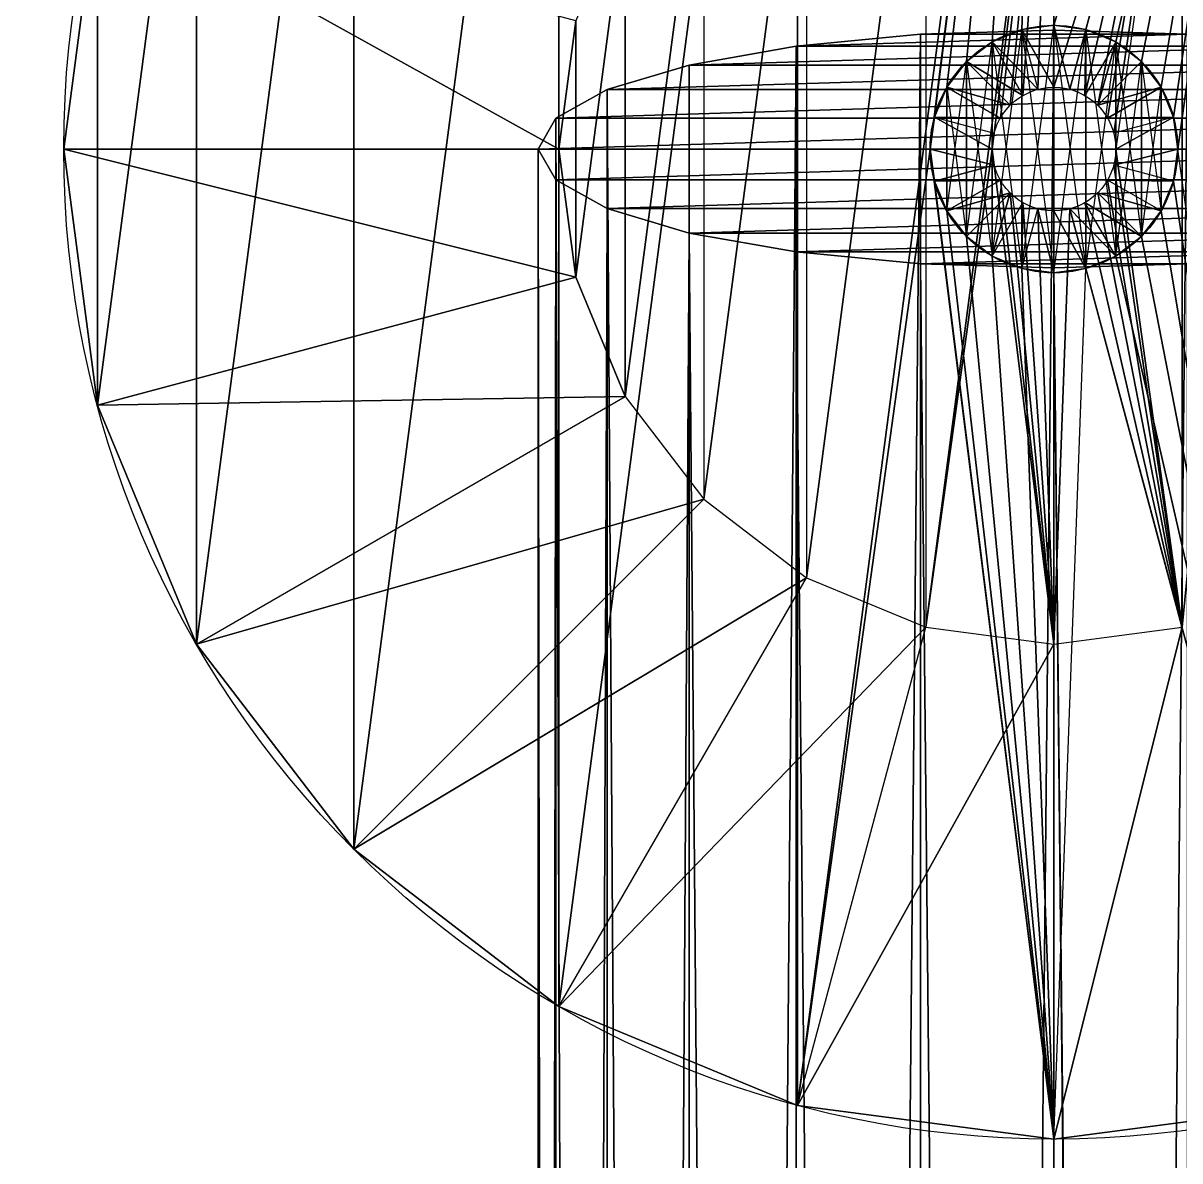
# Model space of a CAD drawing. Header units: metres. Extents: x 7513097.9 to 7513162, y 4691686.1 to 4691732.8.
# Drawn here: x 7513130.29937 to 7513130.34721, y 4691694.3569 to 4691694.40396 of the extents above; entities that cross this region are included whole.
import ezdxf

# ---------------------------------------------------------------- set-up
doc = ezdxf.new("R2010")
doc.units = ezdxf.units.M
doc.layers.add('shtyll_telefoni', color=52, linetype='Continuous')
doc.layers.add('Terreni', color=37, linetype='Continuous')

# ---------------------------------------------------------------- blocks, each defined once
blk = doc.blocks.new('Group_3')
for p, q in [((0.283873, 2.537724, 13.092857), (0.282575, 2.527863, 13.092857)), ((0.31821, 2.537064, 13.005544), (0.319442, 2.532464, 13.092857)), ((0.31821, 2.537064, 13.005544), (0.31821, 2.537064, 12.911882)), ((0.320675, 2.537388, 13.005544), (0.320675, 2.532626, 13.092857)), ((0.320675, 2.537388, 13.005544), (0.320675, 2.537388, 12.911882)), ((0.32314, 2.537064, 13.005544), (0.321908, 2.532464, 13.092857)), ((0.32314, 2.537064, 13.005544), (0.32314, 2.537064, 12.911882)), ((0.300831, 2.535785, 12.879446), (0.310403, 2.536699, 12.875704)), ((0.310403, 2.536699, 12.875704), (0.320675, 2.53701, 12.874428)), ((0.310403, 1.525719, 12.628798), (0.310403, 2.536699, 12.875704)), ((0.320675, 1.526031, 12.627522), (0.320675, 2.53701, 12.874428)), ((0.320675, 2.53701, 12.874428), (0.330947, 2.536699, 12.875704)), ((0.292612, 2.534331, 12.885398), (0.300831, 2.535785, 12.879446)), ((0.300831, 1.524805, 12.63254), (0.300831, 2.535785, 12.879446)), ((0.315912, 2.536112, 13.005544), (0.318294, 2.531988, 13.092857)), ((0.315912, 2.536112, 13.005544), (0.315912, 2.536112, 12.911882)), ((0.325437, 2.536112, 13.005544), (0.323056, 2.531988, 13.092857)), ((0.325437, 2.536112, 13.005544), (0.325437, 2.536112, 12.911882)), ((0.31394, 2.534598, 13.005544), (0.317307, 2.531231, 13.092857)), ((0.31394, 2.534598, 13.005544), (0.31394, 2.534598, 12.911882)), ((0.32741, 2.534598, 13.005544), (0.324043, 2.531231, 13.092857)), ((0.32741, 2.534598, 13.005544), (0.32741, 2.534598, 12.911882)), ((0.286305, 2.532437, 12.893155), (0.292612, 2.534331, 12.885398)), ((0.292612, 1.523352, 12.638492), (0.292612, 2.534331, 12.885398)), ((0.312426, 2.532626, 13.005544), (0.316551, 2.530245, 13.092857)), ((0.312426, 2.532626, 13.005544), (0.312426, 2.532626, 12.911882)), ((0.328924, 2.532626, 13.005544), (0.324799, 2.530245, 13.092857)), ((0.328924, 2.532626, 13.005544), (0.328924, 2.532626, 12.911882)), ((0.28234, 2.530231, 12.902188), (0.286305, 2.532437, 12.893155)), ((0.286305, 1.521457, 12.646249), (0.286305, 2.532437, 12.893155)), ((0.280988, 2.527863, 12.911882), (0.28234, 2.530231, 12.902188)), ((0.28234, 1.519251, 12.655282), (0.28234, 2.530231, 12.902188)), ((0.311475, 2.530329, 13.005544), (0.316075, 2.529096, 13.092857)), ((0.311475, 2.530329, 13.005544), (0.311475, 2.530329, 12.911882)), ((0.329875, 2.530329, 13.005544), (0.325275, 2.529096, 13.092857)), ((0.329875, 2.530329, 13.005544), (0.329875, 2.530329, 12.911882)), ((0.244475, 2.527863, 13.005544), (0.282575, 2.527863, 13.092857)), ((0.280988, 1.516884, 12.664976), (0.280988, 2.527863, 12.911882)), ((0.28234, 2.525496, 12.921575), (0.280988, 2.527863, 12.911882)), ((0.282575, 2.527863, 13.092857), (0.283873, 2.518002, 13.092857)), ((0.31115, 2.527863, 13.005544), (0.315912, 2.527863, 13.092857)), ((0.31115, 2.527863, 13.005544), (0.31115, 2.527863, 12.911882)), ((0.3302, 2.527863, 13.005544), (0.325437, 2.527863, 13.092857)), ((0.3302, 2.527863, 13.005544), (0.3302, 2.527863, 12.911882)), ((0.311475, 2.525398, 13.005544), (0.316075, 2.526631, 13.092857)), ((0.329875, 2.525398, 13.005544), (0.325275, 2.526631, 13.092857)), ((0.286305, 2.52329, 12.930608), (0.28234, 2.525496, 12.921575)), ((0.28234, 1.516884, 12.675248), (0.28234, 2.525496, 12.921575)), ((0.312426, 2.523101, 13.005544), (0.316551, 2.525482, 13.092857)), ((0.328924, 2.523101, 13.005544), (0.324799, 2.525482, 13.092857)), ((0.311475, 2.525398, 13.005544), (0.311475, 2.525398, 12.911882)), ((0.329875, 2.525398, 13.005544), (0.329875, 2.525398, 12.911882)), ((0.31394, 2.521128, 13.005544), (0.317307, 2.524496, 13.092857)), ((0.315912, 2.519614, 13.005544), (0.318294, 2.523739, 13.092857)), ((0.325437, 2.519614, 13.005544), (0.323056, 2.523739, 13.092857)), ((0.32741, 2.521128, 13.005544), (0.324043, 2.524496, 13.092857)), ((0.286305, 1.516884, 12.68482), (0.286305, 2.52329, 12.930608)), ((0.292612, 2.521395, 12.938365), (0.286305, 2.52329, 12.930608)), ((0.312426, 2.523101, 13.005544), (0.312426, 2.523101, 12.911882)), ((0.31821, 2.518663, 13.005544), (0.319442, 2.523263, 13.092857)), ((0.320675, 2.518338, 13.005544), (0.320675, 2.523101, 13.092857)), ((0.32314, 2.518663, 13.005544), (0.321908, 2.523263, 13.092857)), ((0.328924, 2.523101, 13.005544), (0.328924, 2.523101, 12.911882)), ((0.292612, 1.516884, 12.693039), (0.292612, 2.521395, 12.938365)), ((0.300831, 2.519942, 12.944317), (0.292612, 2.521395, 12.938365)), ((0.31394, 2.521128, 13.005544), (0.31394, 2.521128, 12.911882)), ((0.32741, 2.521128, 13.005544), (0.32741, 2.521128, 12.911882)), ((0.300831, 1.516884, 12.699346), (0.300831, 2.519942, 12.944317)), ((0.310403, 2.519028, 12.948059), (0.300831, 2.519942, 12.944317)), ((0.315912, 2.519614, 13.005544), (0.315912, 2.519614, 12.911882)), ((0.325437, 2.519614, 13.005544), (0.325437, 2.519614, 12.911882)), ((0.310403, 1.516884, 12.703311), (0.310403, 2.519028, 12.948059)), ((0.320675, 2.518716, 12.949335), (0.310403, 2.519028, 12.948059)), ((0.31821, 2.518663, 13.005544), (0.31821, 2.518663, 12.911882)), ((0.330947, 2.519028, 12.948059), (0.320675, 2.518716, 12.949335)), ((0.320675, 2.518338, 12.949243), (0.320675, 2.518716, 12.949335)), ((0.32314, 2.518663, 13.005544), (0.32314, 2.518663, 12.911882)), ((0.247071, 2.508141, 13.005544), (0.283873, 2.518002, 13.092857)), ((0.283873, 2.518002, 13.092857), (0.287679, 2.508813, 13.092857)), ((0.320675, 1.516884, 12.704663), (0.320675, 2.518338, 12.949243)), ((0.320675, 2.518338, 13.005544), (0.320675, 2.518338, 12.949243)), ((0.320675, 2.518338, 12.949243), (0.320675, 2.518338, 12.911882)), ((0.254684, 2.489763, 13.005544), (0.287679, 2.508813, 13.092857)), ((0.287679, 2.508813, 13.092857), (0.293734, 2.500923, 13.092857)), ((0.266793, 2.473982, 13.005544), (0.293734, 2.500923, 13.092857)), ((0.293734, 2.500923, 13.092857), (0.301625, 2.494868, 13.092857)), ((0.282575, 2.461872, 13.005544), (0.301625, 2.494868, 13.092857)), ((0.301625, 2.494868, 13.092857), (0.310814, 2.491062, 13.092857)), ((0.300953, 2.45426, 13.005544), (0.310814, 2.491062, 13.092857)), ((0.310814, 2.491062, 13.092857), (0.320675, 2.489763, 13.092857)), ((0.320675, 2.489763, 13.092857), (0.330536, 2.491062, 13.092857)), ((0.320675, 2.451663, 13.005544), (0.320675, 2.489763, 13.092857))]:
    blk.add_line(p, q)
for centre, radius in [((0.320675, 2.527863, 13.005544), 0.0762), ((0.320675, 2.527863, 13.005544), 0.009525), ((0.320675, 2.527863, 12.911882), 0.009525), ((0.320675, 2.527863, 13.092857), 0.004763)]:
    blk.add_circle(centre, radius)
at = {"color": 19, "true_color": 0x332314}
mesh = blk.add_polyface(dxfattribs=at)
corners = [(0.247071, 2.547585, 13.005544), (0.247071, 2.508141, 13.005544), (0.244475, 2.527863, 13.005544), (0.254684, 2.565963, 13.005544), (0.254684, 2.489763, 13.005544), (0.266793, 2.581745, 13.005544), (0.266793, 2.473982, 13.005544), (0.282575, 2.593854, 13.005544), (0.282575, 2.461872, 13.005544), (0.300953, 2.601467, 13.005544), (0.300953, 2.45426, 13.005544), (0.320675, 2.604063, 13.005544), (0.31115, 2.527863, 13.005544), (0.311475, 2.530329, 13.005544), (0.312426, 2.532626, 13.005544), (0.31394, 2.534598, 13.005544), (0.315912, 2.536112, 13.005544), (0.31821, 2.537064, 13.005544), (0.320675, 2.537388, 13.005544), (0.340397, 2.601467, 13.005544), (0.32314, 2.537064, 13.005544), (0.325437, 2.536112, 13.005544), (0.32741, 2.534598, 13.005544), (0.328924, 2.532626, 13.005544), (0.329875, 2.530329, 13.005544), (0.3302, 2.527863, 13.005544), (0.320675, 2.451663, 13.005544), (0.311475, 2.525398, 13.005544), (0.312426, 2.523101, 13.005544), (0.31394, 2.521128, 13.005544), (0.315912, 2.519614, 13.005544), (0.31821, 2.518663, 13.005544), (0.320675, 2.518338, 13.005544), (0.32314, 2.518663, 13.005544), (0.340397, 2.45426, 13.005544), (0.325437, 2.519614, 13.005544), (0.32741, 2.521128, 13.005544), (0.328924, 2.523101, 13.005544), (0.329875, 2.525398, 13.005544), (0.358775, 2.593854, 13.005544), (0.358775, 2.461872, 13.005544), (0.374557, 2.581745, 13.005544), (0.374557, 2.473982, 13.005544), (0.386666, 2.565963, 13.005544), (0.386666, 2.489763, 13.005544), (0.394279, 2.547585, 13.005544), (0.394279, 2.508141, 13.005544), (0.396875, 2.527863, 13.005544)]
mesh.append_faces([[corners[k] for k in face] for face in [(0, 1, 2), (46, 45, 47)]], dxfattribs={"vtx0": -1, "color": 19})
mesh.append_faces([[corners[k] for k in face] for face in [(1, 3, 4), (4, 5, 6), (6, 7, 8), (8, 9, 10), (12, 11, 13), (13, 11, 14), (14, 11, 15), (15, 11, 16), (16, 11, 17), (17, 11, 18), (18, 19, 20), (20, 19, 21), (21, 19, 22), (22, 19, 23), (23, 19, 24), (24, 19, 25), (26, 33, 34), (34, 39, 40), (40, 41, 42), (42, 43, 44), (44, 45, 46)]], dxfattribs={"vtx0": -1, "vtx1": -1, "color": 19})
mesh.append_faces([[corners[k] for k in face] for face in [(10, 11, 12), (34, 25, 19)]], dxfattribs={"vtx0": -1, "vtx1": -1, "vtx2": -1, "color": 19})
mesh.append_faces([[corners[k] for k in face] for face in [(1, 0, 3), (4, 3, 5), (6, 5, 7), (8, 7, 9), (10, 9, 11), (18, 11, 19), (12, 26, 10), (26, 12, 27), (26, 27, 28), (26, 28, 29), (26, 29, 30), (26, 30, 31), (26, 31, 32), (26, 32, 33), (34, 33, 35), (34, 35, 36), (34, 36, 37), (34, 37, 38), (34, 38, 25), (34, 19, 39), (40, 39, 41), (42, 41, 43), (44, 43, 45)]], dxfattribs={"vtx0": -1, "vtx2": -1, "color": 19})
mesh = blk.add_polyface(dxfattribs=at)
corners = [(0.320675, 2.489763, 13.092857), (0.315912, 2.527863, 13.092857), (0.310814, 2.491062, 13.092857), (0.316075, 2.526631, 13.092857), (0.316551, 2.525482, 13.092857), (0.317307, 2.524496, 13.092857), (0.318294, 2.523739, 13.092857), (0.319442, 2.523263, 13.092857), (0.320675, 2.523101, 13.092857), (0.321908, 2.523263, 13.092857), (0.330536, 2.491062, 13.092857), (0.323056, 2.523739, 13.092857), (0.324043, 2.524496, 13.092857), (0.324799, 2.525482, 13.092857), (0.325275, 2.526631, 13.092857), (0.325437, 2.527863, 13.092857), (0.330536, 2.564665, 13.092857), (0.337439, 2.561806, 13.092857), (0.339725, 2.494868, 13.092857), (0.339725, 2.560859, 13.092857), (0.347616, 2.554804, 13.092857), (0.347616, 2.500923, 13.092857), (0.353671, 2.546913, 13.092857), (0.353671, 2.508813, 13.092857), (0.357477, 2.537724, 13.092857), (0.357477, 2.518002, 13.092857), (0.358775, 2.527863, 13.092857), (0.283873, 2.518002, 13.092857), (0.283873, 2.537724, 13.092857), (0.282575, 2.527863, 13.092857), (0.287679, 2.546913, 13.092857), (0.287679, 2.508813, 13.092857), (0.293734, 2.554804, 13.092857), (0.293734, 2.500923, 13.092857), (0.301625, 2.560859, 13.092857), (0.301625, 2.494868, 13.092857), (0.310814, 2.564665, 13.092857), (0.320675, 2.565963, 13.092857), (0.316075, 2.529096, 13.092857), (0.316551, 2.530245, 13.092857), (0.317307, 2.531231, 13.092857), (0.318294, 2.531988, 13.092857), (0.319442, 2.532464, 13.092857), (0.320675, 2.532626, 13.092857), (0.321908, 2.532464, 13.092857), (0.323056, 2.531988, 13.092857), (0.324043, 2.531231, 13.092857), (0.324799, 2.530245, 13.092857), (0.325275, 2.529096, 13.092857)]
mesh.append_faces([[corners[k] for k in face] for face in [(24, 25, 26), (27, 28, 29)]], dxfattribs={"vtx0": -1, "color": 19})
mesh.append_faces([[corners[k] for k in face] for face in [(0, 1, 2), (1, 0, 3), (3, 0, 4), (4, 0, 5), (5, 0, 6), (6, 0, 7), (7, 0, 8), (8, 0, 9), (9, 10, 11), (11, 10, 12), (12, 10, 13), (13, 10, 14), (14, 10, 15), (16, 10, 17), (17, 18, 19), (19, 18, 20), (20, 21, 22), (22, 23, 24), (28, 27, 30), (30, 31, 32), (32, 33, 34), (34, 35, 36), (36, 2, 37), (37, 43, 16)]], dxfattribs={"vtx0": -1, "vtx1": -1, "color": 19})
mesh.append_faces([[corners[k] for k in face] for face in [(15, 10, 16), (37, 2, 1)]], dxfattribs={"vtx0": -1, "vtx1": -1, "vtx2": -1, "color": 19})
mesh.append_faces([[corners[k] for k in face] for face in [(9, 0, 10), (17, 10, 18), (20, 18, 21), (22, 21, 23), (24, 23, 25), (30, 27, 31), (32, 31, 33), (34, 33, 35), (36, 35, 2), (37, 1, 38), (37, 38, 39), (37, 39, 40), (37, 40, 41), (37, 41, 42), (37, 42, 43), (16, 43, 44), (16, 44, 45), (16, 45, 46), (16, 46, 47), (16, 47, 48), (16, 48, 15)]], dxfattribs={"vtx0": -1, "vtx2": -1, "color": 19})
mesh = blk.add_polyface(dxfattribs=at)
corners = [(0.282575, 2.527863, 13.092857), (0.247071, 2.547585, 13.005544), (0.244475, 2.527863, 13.005544), (0.283873, 2.537724, 13.092857)]
mesh.append_faces([[corners[k] for k in face] for face in [(0, 1, 2), (1, 0, 3)]], dxfattribs={"vtx0": -1, "color": 19})
mesh = blk.add_polyface()
corners = [(0.311475, 2.525398, 13.005544), (0.311475, 2.530329, 13.005544), (0.31115, 2.527863, 13.005544), (0.312426, 2.523101, 13.005544), (0.312426, 2.532626, 13.005544), (0.31394, 2.521128, 13.005544), (0.31394, 2.534598, 13.005544), (0.315912, 2.519614, 13.005544), (0.315912, 2.536112, 13.005544), (0.31821, 2.518663, 13.005544), (0.31821, 2.537064, 13.005544), (0.320675, 2.518338, 13.005544), (0.320675, 2.537388, 13.005544), (0.32314, 2.518663, 13.005544), (0.32314, 2.537064, 13.005544), (0.325437, 2.519614, 13.005544), (0.325437, 2.536112, 13.005544), (0.32741, 2.521128, 13.005544), (0.32741, 2.534598, 13.005544), (0.328924, 2.523101, 13.005544), (0.328924, 2.532626, 13.005544), (0.329875, 2.525398, 13.005544), (0.329875, 2.530329, 13.005544), (0.3302, 2.527863, 13.005544)]
mesh.append_faces([[corners[k] for k in face] for face in [(0, 1, 2), (22, 21, 23)]], dxfattribs={"vtx0": -1})
mesh.append_faces([[corners[k] for k in face] for face in [(1, 3, 4), (4, 5, 6), (6, 7, 8), (8, 9, 10), (10, 11, 12), (12, 13, 14), (14, 15, 16), (16, 17, 18), (18, 19, 20), (20, 21, 22)]], dxfattribs={"vtx0": -1, "vtx1": -1})
mesh.append_faces([[corners[k] for k in face] for face in [(1, 0, 3), (4, 3, 5), (6, 5, 7), (8, 7, 9), (10, 9, 11), (12, 11, 13), (14, 13, 15), (16, 15, 17), (18, 17, 19), (20, 19, 21)]], dxfattribs={"vtx0": -1, "vtx2": -1})
mesh = blk.add_polyface()
corners = [(0.311475, 2.530329, 12.911882), (0.311475, 2.525398, 12.911882), (0.31115, 2.527863, 12.911882), (0.312426, 2.532626, 12.911882), (0.312426, 2.523101, 12.911882), (0.31394, 2.534598, 12.911882), (0.31394, 2.521128, 12.911882), (0.315912, 2.536112, 12.911882), (0.315912, 2.519614, 12.911882), (0.31821, 2.537064, 12.911882), (0.31821, 2.518663, 12.911882), (0.320675, 2.537388, 12.911882), (0.320675, 2.518338, 12.911882), (0.32314, 2.537064, 12.911882), (0.32314, 2.518663, 12.911882), (0.325437, 2.536112, 12.911882), (0.325437, 2.519614, 12.911882), (0.32741, 2.534598, 12.911882), (0.32741, 2.521128, 12.911882), (0.328924, 2.532626, 12.911882), (0.328924, 2.523101, 12.911882), (0.329875, 2.530329, 12.911882), (0.329875, 2.525398, 12.911882), (0.3302, 2.527863, 12.911882)]
mesh.append_faces([[corners[k] for k in face] for face in [(0, 1, 2), (22, 21, 23)]], dxfattribs={"vtx0": -1})
mesh.append_faces([[corners[k] for k in face] for face in [(1, 3, 4), (4, 5, 6), (6, 7, 8), (8, 9, 10), (10, 11, 12), (12, 13, 14), (14, 15, 16), (16, 17, 18), (18, 19, 20), (20, 21, 22)]], dxfattribs={"vtx0": -1, "vtx1": -1})
mesh.append_faces([[corners[k] for k in face] for face in [(1, 0, 3), (4, 3, 5), (6, 5, 7), (8, 7, 9), (10, 9, 11), (12, 11, 13), (14, 13, 15), (16, 15, 17), (18, 17, 19), (20, 19, 21)]], dxfattribs={"vtx0": -1, "vtx2": -1})
mesh = blk.add_polyface()
corners = [(0.319442, 2.532464, 13.092857), (0.315912, 2.536112, 13.005544), (0.31821, 2.537064, 13.005544), (0.318294, 2.531988, 13.092857)]
mesh.append_faces([[corners[k] for k in face] for face in [(0, 1, 2), (1, 0, 3)]], dxfattribs={"vtx0": -1})
mesh = blk.add_polyface()
corners = [(0.315912, 2.536112, 13.005544), (0.31821, 2.537064, 12.911882), (0.315912, 2.536112, 12.911882), (0.31821, 2.537064, 13.005544)]
mesh.append_faces([[corners[k] for k in face] for face in [(0, 1, 2), (1, 0, 3)]], dxfattribs={"vtx0": -1})
mesh = blk.add_polyface()
corners = [(0.320675, 2.532626, 13.092857), (0.31821, 2.537064, 13.005544), (0.320675, 2.537388, 13.005544), (0.319442, 2.532464, 13.092857)]
mesh.append_faces([[corners[k] for k in face] for face in [(0, 1, 2), (1, 0, 3)]], dxfattribs={"vtx0": -1})
mesh = blk.add_polyface()
corners = [(0.31821, 2.537064, 13.005544), (0.320675, 2.537388, 12.911882), (0.31821, 2.537064, 12.911882), (0.320675, 2.537388, 13.005544)]
mesh.append_faces([[corners[k] for k in face] for face in [(0, 1, 2), (1, 0, 3)]], dxfattribs={"vtx0": -1})
mesh = blk.add_polyface()
corners = [(0.320675, 2.537388, 13.005544), (0.32314, 2.537064, 12.911882), (0.320675, 2.537388, 12.911882), (0.32314, 2.537064, 13.005544)]
mesh.append_faces([[corners[k] for k in face] for face in [(0, 1, 2), (1, 0, 3)]], dxfattribs={"vtx0": -1})
mesh = blk.add_polyface()
corners = [(0.321908, 2.532464, 13.092857), (0.320675, 2.537388, 13.005544), (0.32314, 2.537064, 13.005544), (0.320675, 2.532626, 13.092857)]
mesh.append_faces([[corners[k] for k in face] for face in [(0, 1, 2), (1, 0, 3)]], dxfattribs={"vtx0": -1})
mesh = blk.add_polyface()
corners = [(0.323056, 2.531988, 13.092857), (0.32314, 2.537064, 13.005544), (0.325437, 2.536112, 13.005544), (0.321908, 2.532464, 13.092857)]
mesh.append_faces([[corners[k] for k in face] for face in [(0, 1, 2), (1, 0, 3)]], dxfattribs={"vtx0": -1})
mesh = blk.add_polyface()
corners = [(0.32314, 2.537064, 13.005544), (0.325437, 2.536112, 12.911882), (0.32314, 2.537064, 12.911882), (0.325437, 2.536112, 13.005544)]
mesh.append_faces([[corners[k] for k in face] for face in [(0, 1, 2), (1, 0, 3)]], dxfattribs={"vtx0": -1})
mesh = blk.add_polyface()
corners = [(0.310403, 2.536699, 12.875704), (0.330947, 2.536699, 12.875704), (0.320675, 2.53701, 12.874428), (0.300831, 2.535785, 12.879446), (0.340519, 2.535785, 12.879446), (0.292612, 2.534331, 12.885398), (0.348738, 2.534331, 12.885398), (0.286305, 2.532437, 12.893155), (0.355045, 2.532437, 12.893155), (0.28234, 2.530231, 12.902188), (0.35901, 2.530231, 12.902188), (0.280988, 2.527863, 12.911882), (0.360362, 2.527863, 12.911882), (0.28234, 2.525496, 12.921575), (0.35901, 2.525496, 12.921575), (0.286305, 2.52329, 12.930608), (0.355045, 2.52329, 12.930608), (0.292612, 2.521395, 12.938365), (0.348738, 2.521395, 12.938365), (0.300831, 2.519942, 12.944317), (0.340519, 2.519942, 12.944317), (0.310403, 2.519028, 12.948059), (0.330947, 2.519028, 12.948059), (0.320675, 2.518716, 12.949335)]
mesh.append_faces([[corners[k] for k in face] for face in [(0, 1, 2), (22, 21, 23)]], dxfattribs={"vtx0": -1})
mesh.append_faces([[corners[k] for k in face] for face in [(1, 3, 4), (4, 5, 6), (6, 7, 8), (8, 9, 10), (10, 11, 12), (12, 13, 14), (14, 15, 16), (16, 17, 18), (18, 19, 20), (20, 21, 22)]], dxfattribs={"vtx0": -1, "vtx1": -1})
mesh.append_faces([[corners[k] for k in face] for face in [(1, 0, 3), (4, 3, 5), (6, 5, 7), (8, 7, 9), (10, 9, 11), (12, 11, 13), (14, 13, 15), (16, 15, 17), (18, 17, 19), (20, 19, 21)]], dxfattribs={"vtx0": -1, "vtx2": -1})
at = {"color": 9, "true_color": 0xc1c1c1}
mesh = blk.add_polyface(dxfattribs=at)
corners = [(0.310403, 2.536699, 12.875704), (0.300831, 1.524805, 12.63254), (0.300831, 2.535785, 12.879446), (0.310403, 1.525719, 12.628798)]
mesh.append_faces([[corners[k] for k in face] for face in [(0, 1, 2), (1, 0, 3)]], dxfattribs={"vtx0": -1, "color": 9})
mesh = blk.add_polyface(dxfattribs=at)
corners = [(0.320675, 2.53701, 12.874428), (0.310403, 1.525719, 12.628798), (0.310403, 2.536699, 12.875704), (0.320675, 1.526031, 12.627522)]
mesh.append_faces([[corners[k] for k in face] for face in [(0, 1, 2), (1, 0, 3)]], dxfattribs={"vtx0": -1, "color": 9})
mesh = blk.add_polyface(dxfattribs=at)
corners = [(0.330947, 2.536699, 12.875704), (0.320675, 1.526031, 12.627522), (0.320675, 2.53701, 12.874428), (0.330947, 1.525719, 12.628798)]
mesh.append_faces([[corners[k] for k in face] for face in [(0, 1, 2), (1, 0, 3)]], dxfattribs={"vtx0": -1, "color": 9})
mesh = blk.add_polyface(dxfattribs=at)
corners = [(0.300831, 2.535785, 12.879446), (0.292612, 1.523352, 12.638492), (0.292612, 2.534331, 12.885398), (0.300831, 1.524805, 12.63254)]
mesh.append_faces([[corners[k] for k in face] for face in [(0, 1, 2), (1, 0, 3)]], dxfattribs={"vtx0": -1, "color": 9})
mesh = blk.add_polyface()
corners = [(0.318294, 2.531988, 13.092857), (0.31394, 2.534598, 13.005544), (0.315912, 2.536112, 13.005544), (0.317307, 2.531231, 13.092857)]
mesh.append_faces([[corners[k] for k in face] for face in [(0, 1, 2), (1, 0, 3)]], dxfattribs={"vtx0": -1})
mesh = blk.add_polyface()
corners = [(0.31394, 2.534598, 13.005544), (0.315912, 2.536112, 12.911882), (0.31394, 2.534598, 12.911882), (0.315912, 2.536112, 13.005544)]
mesh.append_faces([[corners[k] for k in face] for face in [(0, 1, 2), (1, 0, 3)]], dxfattribs={"vtx0": -1})
mesh = blk.add_polyface()
corners = [(0.324043, 2.531231, 13.092857), (0.325437, 2.536112, 13.005544), (0.32741, 2.534598, 13.005544), (0.323056, 2.531988, 13.092857)]
mesh.append_faces([[corners[k] for k in face] for face in [(0, 1, 2), (1, 0, 3)]], dxfattribs={"vtx0": -1})
mesh = blk.add_polyface()
corners = [(0.325437, 2.536112, 13.005544), (0.32741, 2.534598, 12.911882), (0.325437, 2.536112, 12.911882), (0.32741, 2.534598, 13.005544)]
mesh.append_faces([[corners[k] for k in face] for face in [(0, 1, 2), (1, 0, 3)]], dxfattribs={"vtx0": -1})
mesh = blk.add_polyface()
corners = [(0.31394, 2.534598, 13.005544), (0.312426, 2.532626, 12.911882), (0.312426, 2.532626, 13.005544), (0.31394, 2.534598, 12.911882)]
mesh.append_faces([[corners[k] for k in face] for face in [(0, 1, 2), (1, 0, 3)]], dxfattribs={"vtx0": -1})
mesh = blk.add_polyface()
corners = [(0.312426, 2.532626, 13.005544), (0.317307, 2.531231, 13.092857), (0.316551, 2.530245, 13.092857), (0.31394, 2.534598, 13.005544)]
mesh.append_faces([[corners[k] for k in face] for face in [(0, 1, 2), (1, 0, 3)]], dxfattribs={"vtx0": -1})
mesh = blk.add_polyface()
corners = [(0.324043, 2.531231, 13.092857), (0.328924, 2.532626, 13.005544), (0.324799, 2.530245, 13.092857), (0.32741, 2.534598, 13.005544)]
mesh.append_faces([[corners[k] for k in face] for face in [(0, 1, 2), (1, 0, 3)]], dxfattribs={"vtx0": -1})
mesh = blk.add_polyface()
corners = [(0.32741, 2.534598, 12.911882), (0.328924, 2.532626, 13.005544), (0.328924, 2.532626, 12.911882), (0.32741, 2.534598, 13.005544)]
mesh.append_faces([[corners[k] for k in face] for face in [(0, 1, 2), (1, 0, 3)]], dxfattribs={"vtx0": -1})
mesh = blk.add_polyface(dxfattribs=at)
corners = [(0.286305, 2.532437, 12.893155), (0.292612, 1.523352, 12.638492), (0.286305, 1.521457, 12.646249), (0.292612, 2.534331, 12.885398)]
mesh.append_faces([[corners[k] for k in face] for face in [(0, 1, 2), (1, 0, 3)]], dxfattribs={"vtx0": -1, "color": 9})
mesh = blk.add_polyface()
corners = [(0.311475, 2.530329, 13.005544), (0.316551, 2.530245, 13.092857), (0.316075, 2.529096, 13.092857), (0.312426, 2.532626, 13.005544)]
mesh.append_faces([[corners[k] for k in face] for face in [(0, 1, 2), (1, 0, 3)]], dxfattribs={"vtx0": -1})
mesh = blk.add_polyface()
corners = [(0.312426, 2.532626, 13.005544), (0.311475, 2.530329, 12.911882), (0.311475, 2.530329, 13.005544), (0.312426, 2.532626, 12.911882)]
mesh.append_faces([[corners[k] for k in face] for face in [(0, 1, 2), (1, 0, 3)]], dxfattribs={"vtx0": -1})
mesh = blk.add_polyface()
corners = [(0.324799, 2.530245, 13.092857), (0.329875, 2.530329, 13.005544), (0.325275, 2.529096, 13.092857), (0.328924, 2.532626, 13.005544)]
mesh.append_faces([[corners[k] for k in face] for face in [(0, 1, 2), (1, 0, 3)]], dxfattribs={"vtx0": -1})
mesh = blk.add_polyface()
corners = [(0.328924, 2.532626, 12.911882), (0.329875, 2.530329, 13.005544), (0.329875, 2.530329, 12.911882), (0.328924, 2.532626, 13.005544)]
mesh.append_faces([[corners[k] for k in face] for face in [(0, 1, 2), (1, 0, 3)]], dxfattribs={"vtx0": -1})
mesh = blk.add_polyface(dxfattribs=at)
corners = [(0.28234, 2.530231, 12.902188), (0.286305, 1.521457, 12.646249), (0.28234, 1.519251, 12.655282), (0.286305, 2.532437, 12.893155)]
mesh.append_faces([[corners[k] for k in face] for face in [(0, 1, 2), (1, 0, 3)]], dxfattribs={"vtx0": -1, "color": 9})
mesh = blk.add_polyface(dxfattribs=at)
corners = [(0.280988, 2.527863, 12.911882), (0.28234, 1.519251, 12.655282), (0.280988, 1.516884, 12.664976), (0.28234, 2.530231, 12.902188)]
mesh.append_faces([[corners[k] for k in face] for face in [(0, 1, 2), (1, 0, 3)]], dxfattribs={"vtx0": -1, "color": 9})
mesh = blk.add_polyface()
corners = [(0.311475, 2.530329, 13.005544), (0.315912, 2.527863, 13.092857), (0.31115, 2.527863, 13.005544), (0.316075, 2.529096, 13.092857)]
mesh.append_faces([[corners[k] for k in face] for face in [(0, 1, 2), (1, 0, 3)]], dxfattribs={"vtx0": -1})
mesh = blk.add_polyface()
corners = [(0.311475, 2.530329, 13.005544), (0.31115, 2.527863, 12.911882), (0.31115, 2.527863, 13.005544), (0.311475, 2.530329, 12.911882)]
mesh.append_faces([[corners[k] for k in face] for face in [(0, 1, 2), (1, 0, 3)]], dxfattribs={"vtx0": -1})
mesh = blk.add_polyface()
corners = [(0.325437, 2.527863, 13.092857), (0.329875, 2.530329, 13.005544), (0.3302, 2.527863, 13.005544), (0.325275, 2.529096, 13.092857)]
mesh.append_faces([[corners[k] for k in face] for face in [(0, 1, 2), (1, 0, 3)]], dxfattribs={"vtx0": -1})
mesh = blk.add_polyface()
corners = [(0.329875, 2.530329, 12.911882), (0.3302, 2.527863, 13.005544), (0.3302, 2.527863, 12.911882), (0.329875, 2.530329, 13.005544)]
mesh.append_faces([[corners[k] for k in face] for face in [(0, 1, 2), (1, 0, 3)]], dxfattribs={"vtx0": -1})
at = {"color": 19, "true_color": 0x332314}
mesh = blk.add_polyface(dxfattribs=at)
corners = [(0.283873, 2.518002, 13.092857), (0.244475, 2.527863, 13.005544), (0.247071, 2.508141, 13.005544), (0.282575, 2.527863, 13.092857)]
mesh.append_faces([[corners[k] for k in face] for face in [(0, 1, 2), (1, 0, 3)]], dxfattribs={"vtx0": -1, "color": 19})
at = {"color": 9, "true_color": 0xc1c1c1}
mesh = blk.add_polyface(dxfattribs=at)
corners = [(0.28234, 2.525496, 12.921575), (0.280988, 1.516884, 12.664976), (0.28234, 1.516884, 12.675248), (0.280988, 2.527863, 12.911882)]
mesh.append_faces([[corners[k] for k in face] for face in [(0, 1, 2), (1, 0, 3)]], dxfattribs={"vtx0": -1, "color": 9})
mesh = blk.add_polyface()
corners = [(0.31115, 2.527863, 13.005544), (0.316075, 2.526631, 13.092857), (0.311475, 2.525398, 13.005544), (0.315912, 2.527863, 13.092857)]
mesh.append_faces([[corners[k] for k in face] for face in [(0, 1, 2), (1, 0, 3)]], dxfattribs={"vtx0": -1})
mesh = blk.add_polyface()
corners = [(0.31115, 2.527863, 13.005544), (0.311475, 2.525398, 12.911882), (0.311475, 2.525398, 13.005544), (0.31115, 2.527863, 12.911882)]
mesh.append_faces([[corners[k] for k in face] for face in [(0, 1, 2), (1, 0, 3)]], dxfattribs={"vtx0": -1})
mesh = blk.add_polyface()
corners = [(0.325275, 2.526631, 13.092857), (0.3302, 2.527863, 13.005544), (0.329875, 2.525398, 13.005544), (0.325437, 2.527863, 13.092857)]
mesh.append_faces([[corners[k] for k in face] for face in [(0, 1, 2), (1, 0, 3)]], dxfattribs={"vtx0": -1})
mesh = blk.add_polyface()
corners = [(0.3302, 2.527863, 12.911882), (0.329875, 2.525398, 13.005544), (0.329875, 2.525398, 12.911882), (0.3302, 2.527863, 13.005544)]
mesh.append_faces([[corners[k] for k in face] for face in [(0, 1, 2), (1, 0, 3)]], dxfattribs={"vtx0": -1})
mesh = blk.add_polyface()
corners = [(0.311475, 2.525398, 13.005544), (0.316551, 2.525482, 13.092857), (0.312426, 2.523101, 13.005544), (0.316075, 2.526631, 13.092857)]
mesh.append_faces([[corners[k] for k in face] for face in [(0, 1, 2), (1, 0, 3)]], dxfattribs={"vtx0": -1})
mesh = blk.add_polyface()
corners = [(0.324799, 2.525482, 13.092857), (0.329875, 2.525398, 13.005544), (0.328924, 2.523101, 13.005544), (0.325275, 2.526631, 13.092857)]
mesh.append_faces([[corners[k] for k in face] for face in [(0, 1, 2), (1, 0, 3)]], dxfattribs={"vtx0": -1})
mesh = blk.add_polyface(dxfattribs=at)
corners = [(0.286305, 2.52329, 12.930608), (0.28234, 1.516884, 12.675248), (0.286305, 1.516884, 12.68482), (0.28234, 2.525496, 12.921575)]
mesh.append_faces([[corners[k] for k in face] for face in [(0, 1, 2), (1, 0, 3)]], dxfattribs={"vtx0": -1, "color": 9})
mesh = blk.add_polyface()
corners = [(0.312426, 2.523101, 13.005544), (0.317307, 2.524496, 13.092857), (0.31394, 2.521128, 13.005544), (0.316551, 2.525482, 13.092857)]
mesh.append_faces([[corners[k] for k in face] for face in [(0, 1, 2), (1, 0, 3)]], dxfattribs={"vtx0": -1})
mesh = blk.add_polyface()
corners = [(0.324043, 2.524496, 13.092857), (0.328924, 2.523101, 13.005544), (0.32741, 2.521128, 13.005544), (0.324799, 2.525482, 13.092857)]
mesh.append_faces([[corners[k] for k in face] for face in [(0, 1, 2), (1, 0, 3)]], dxfattribs={"vtx0": -1})
mesh = blk.add_polyface()
corners = [(0.311475, 2.525398, 13.005544), (0.312426, 2.523101, 12.911882), (0.312426, 2.523101, 13.005544), (0.311475, 2.525398, 12.911882)]
mesh.append_faces([[corners[k] for k in face] for face in [(0, 1, 2), (1, 0, 3)]], dxfattribs={"vtx0": -1})
mesh = blk.add_polyface()
corners = [(0.329875, 2.525398, 12.911882), (0.328924, 2.523101, 13.005544), (0.328924, 2.523101, 12.911882), (0.329875, 2.525398, 13.005544)]
mesh.append_faces([[corners[k] for k in face] for face in [(0, 1, 2), (1, 0, 3)]], dxfattribs={"vtx0": -1})
mesh = blk.add_polyface()
corners = [(0.317307, 2.524496, 13.092857), (0.315912, 2.519614, 13.005544), (0.31394, 2.521128, 13.005544), (0.318294, 2.523739, 13.092857)]
mesh.append_faces([[corners[k] for k in face] for face in [(0, 1, 2), (1, 0, 3)]], dxfattribs={"vtx0": -1})
mesh = blk.add_polyface()
corners = [(0.318294, 2.523739, 13.092857), (0.31821, 2.518663, 13.005544), (0.315912, 2.519614, 13.005544), (0.319442, 2.523263, 13.092857)]
mesh.append_faces([[corners[k] for k in face] for face in [(0, 1, 2), (1, 0, 3)]], dxfattribs={"vtx0": -1})
mesh = blk.add_polyface()
corners = [(0.321908, 2.523263, 13.092857), (0.325437, 2.519614, 13.005544), (0.32314, 2.518663, 13.005544), (0.323056, 2.523739, 13.092857)]
mesh.append_faces([[corners[k] for k in face] for face in [(0, 1, 2), (1, 0, 3)]], dxfattribs={"vtx0": -1})
mesh = blk.add_polyface()
corners = [(0.323056, 2.523739, 13.092857), (0.32741, 2.521128, 13.005544), (0.325437, 2.519614, 13.005544), (0.324043, 2.524496, 13.092857)]
mesh.append_faces([[corners[k] for k in face] for face in [(0, 1, 2), (1, 0, 3)]], dxfattribs={"vtx0": -1})
mesh = blk.add_polyface(dxfattribs=at)
corners = [(0.292612, 2.521395, 12.938365), (0.286305, 1.516884, 12.68482), (0.292612, 1.516884, 12.693039), (0.286305, 2.52329, 12.930608)]
mesh.append_faces([[corners[k] for k in face] for face in [(0, 1, 2), (1, 0, 3)]], dxfattribs={"vtx0": -1, "color": 9})
mesh = blk.add_polyface()
corners = [(0.312426, 2.523101, 13.005544), (0.31394, 2.521128, 12.911882), (0.31394, 2.521128, 13.005544), (0.312426, 2.523101, 12.911882)]
mesh.append_faces([[corners[k] for k in face] for face in [(0, 1, 2), (1, 0, 3)]], dxfattribs={"vtx0": -1})
mesh = blk.add_polyface()
corners = [(0.319442, 2.523263, 13.092857), (0.320675, 2.518338, 13.005544), (0.31821, 2.518663, 13.005544), (0.320675, 2.523101, 13.092857)]
mesh.append_faces([[corners[k] for k in face] for face in [(0, 1, 2), (1, 0, 3)]], dxfattribs={"vtx0": -1})
mesh = blk.add_polyface()
corners = [(0.320675, 2.523101, 13.092857), (0.32314, 2.518663, 13.005544), (0.320675, 2.518338, 13.005544), (0.321908, 2.523263, 13.092857)]
mesh.append_faces([[corners[k] for k in face] for face in [(0, 1, 2), (1, 0, 3)]], dxfattribs={"vtx0": -1})
mesh = blk.add_polyface()
corners = [(0.328924, 2.523101, 12.911882), (0.32741, 2.521128, 13.005544), (0.32741, 2.521128, 12.911882), (0.328924, 2.523101, 13.005544)]
mesh.append_faces([[corners[k] for k in face] for face in [(0, 1, 2), (1, 0, 3)]], dxfattribs={"vtx0": -1})
mesh = blk.add_polyface(dxfattribs=at)
corners = [(0.300831, 1.516884, 12.699346), (0.292612, 2.521395, 12.938365), (0.292612, 1.516884, 12.693039), (0.300831, 2.519942, 12.944317)]
mesh.append_faces([[corners[k] for k in face] for face in [(0, 1, 2), (1, 0, 3)]], dxfattribs={"vtx0": -1, "color": 9})
mesh = blk.add_polyface()
corners = [(0.315912, 2.519614, 13.005544), (0.31394, 2.521128, 12.911882), (0.315912, 2.519614, 12.911882), (0.31394, 2.521128, 13.005544)]
mesh.append_faces([[corners[k] for k in face] for face in [(0, 1, 2), (1, 0, 3)]], dxfattribs={"vtx0": -1})
mesh = blk.add_polyface()
corners = [(0.32741, 2.521128, 13.005544), (0.325437, 2.519614, 12.911882), (0.32741, 2.521128, 12.911882), (0.325437, 2.519614, 13.005544)]
mesh.append_faces([[corners[k] for k in face] for face in [(0, 1, 2), (1, 0, 3)]], dxfattribs={"vtx0": -1})
mesh = blk.add_polyface(dxfattribs=at)
corners = [(0.310403, 1.516884, 12.703311), (0.300831, 2.519942, 12.944317), (0.300831, 1.516884, 12.699346), (0.310403, 2.519028, 12.948059)]
mesh.append_faces([[corners[k] for k in face] for face in [(0, 1, 2), (1, 0, 3)]], dxfattribs={"vtx0": -1, "color": 9})
mesh = blk.add_polyface()
corners = [(0.31821, 2.518663, 13.005544), (0.315912, 2.519614, 12.911882), (0.31821, 2.518663, 12.911882), (0.315912, 2.519614, 13.005544)]
mesh.append_faces([[corners[k] for k in face] for face in [(0, 1, 2), (1, 0, 3)]], dxfattribs={"vtx0": -1})
mesh = blk.add_polyface()
corners = [(0.325437, 2.519614, 13.005544), (0.32314, 2.518663, 12.911882), (0.325437, 2.519614, 12.911882), (0.32314, 2.518663, 13.005544)]
mesh.append_faces([[corners[k] for k in face] for face in [(0, 1, 2), (1, 0, 3)]], dxfattribs={"vtx0": -1})
mesh = blk.add_polyface(dxfattribs=at)
corners = [(0.320675, 1.516884, 12.704663), (0.310403, 2.519028, 12.948059), (0.310403, 1.516884, 12.703311), (0.320675, 2.518716, 12.949335), (0.320675, 2.518338, 12.949243)]
mesh.append_faces([[corners[k] for k in face] for face in [(0, 1, 2), (3, 0, 4)]], dxfattribs={"vtx0": -1, "color": 9})
mesh.append_faces([[corners[k] for k in face] for face in [(1, 0, 3)]], dxfattribs={"vtx0": -1, "vtx1": -1, "color": 9})
mesh = blk.add_polyface()
corners = [(0.320675, 2.518338, 12.949243), (0.31821, 2.518663, 12.911882), (0.320675, 2.518338, 12.911882), (0.31821, 2.518663, 13.005544), (0.320675, 2.518338, 13.005544)]
mesh.append_faces([[corners[k] for k in face] for face in [(0, 1, 2), (3, 0, 4)]], dxfattribs={"vtx0": -1})
mesh.append_faces([[corners[k] for k in face] for face in [(1, 0, 3)]], dxfattribs={"vtx0": -1, "vtx1": -1})
mesh = blk.add_polyface(dxfattribs=at)
corners = [(0.330947, 1.516884, 12.703311), (0.320675, 2.518338, 12.949243), (0.320675, 1.516884, 12.704663), (0.320675, 2.518716, 12.949335), (0.330947, 2.519028, 12.948059)]
mesh.append_faces([[corners[k] for k in face] for face in [(0, 1, 2), (3, 0, 4)]], dxfattribs={"vtx0": -1, "color": 9})
mesh.append_faces([[corners[k] for k in face] for face in [(1, 0, 3)]], dxfattribs={"vtx0": -1, "vtx1": -1, "color": 9})
mesh = blk.add_polyface()
corners = [(0.32314, 2.518663, 13.005544), (0.320675, 2.518338, 12.911882), (0.32314, 2.518663, 12.911882), (0.320675, 2.518338, 12.949243), (0.320675, 2.518338, 13.005544)]
mesh.append_faces([[corners[k] for k in face] for face in [(0, 1, 2), (3, 0, 4)]], dxfattribs={"vtx0": -1})
mesh.append_faces([[corners[k] for k in face] for face in [(1, 0, 3)]], dxfattribs={"vtx0": -1, "vtx1": -1})
at = {"color": 19, "true_color": 0x332314}
mesh = blk.add_polyface(dxfattribs=at)
corners = [(0.287679, 2.508813, 13.092857), (0.247071, 2.508141, 13.005544), (0.254684, 2.489763, 13.005544), (0.283873, 2.518002, 13.092857)]
mesh.append_faces([[corners[k] for k in face] for face in [(0, 1, 2), (1, 0, 3)]], dxfattribs={"vtx0": -1, "color": 19})
mesh = blk.add_polyface(dxfattribs=at)
corners = [(0.293734, 2.500923, 13.092857), (0.254684, 2.489763, 13.005544), (0.266793, 2.473982, 13.005544), (0.287679, 2.508813, 13.092857)]
mesh.append_faces([[corners[k] for k in face] for face in [(0, 1, 2), (1, 0, 3)]], dxfattribs={"vtx0": -1, "color": 19})
mesh = blk.add_polyface(dxfattribs=at)
corners = [(0.301625, 2.494868, 13.092857), (0.266793, 2.473982, 13.005544), (0.282575, 2.461872, 13.005544), (0.293734, 2.500923, 13.092857)]
mesh.append_faces([[corners[k] for k in face] for face in [(0, 1, 2), (1, 0, 3)]], dxfattribs={"vtx0": -1, "color": 19})
mesh = blk.add_polyface(dxfattribs=at)
corners = [(0.310814, 2.491062, 13.092857), (0.282575, 2.461872, 13.005544), (0.300953, 2.45426, 13.005544), (0.301625, 2.494868, 13.092857)]
mesh.append_faces([[corners[k] for k in face] for face in [(0, 1, 2), (1, 0, 3)]], dxfattribs={"vtx0": -1, "color": 19})
mesh = blk.add_polyface(dxfattribs=at)
corners = [(0.320675, 2.489763, 13.092857), (0.300953, 2.45426, 13.005544), (0.320675, 2.451663, 13.005544), (0.310814, 2.491062, 13.092857)]
mesh.append_faces([[corners[k] for k in face] for face in [(0, 1, 2), (1, 0, 3)]], dxfattribs={"vtx0": -1, "color": 19})
mesh = blk.add_polyface(dxfattribs=at)
corners = [(0.330536, 2.491062, 13.092857), (0.320675, 2.451663, 13.005544), (0.340397, 2.45426, 13.005544), (0.320675, 2.489763, 13.092857)]
mesh.append_faces([[corners[k] for k in face] for face in [(0, 1, 2), (1, 0, 3)]], dxfattribs={"vtx0": -1, "color": 19})
blk = doc.blocks.new('commercial_telephone_pole')
blk.add_blockref('Group_3', (0, 3.202203))

msp = doc.modelspace()

# ---------------------------------------------------------------- linework, layer by layer
at = {"layer": 'Terreni', "linetype": 'Continuous', "lineweight": -3}
for points in [[(7513130.218, 4691693.937, 574.481), (7513131.451, 4691697.729, 574.481), (7513126.424, 4691698.811, 574.472)], [(7513130.218, 4691693.937, 574.481), (7513131.144, 4691693.888, 574.475), (7513131.451, 4691697.729, 574.481)]]:
    msp.add_3dface(points, dxfattribs=at)

# ---------------------------------------------------------------- block references
at = {"layer": 'shtyll_telefoni', "xscale": 0.5373897179972856, "yscale": 0.5373897179972856, "zscale": 0.5373897179972856}
msp.add_blockref('commercial_telephone_pole', (7513130.169673, 4691691.31947, 574.498), dxfattribs=at)

doc.saveas('drawing.dxf')
